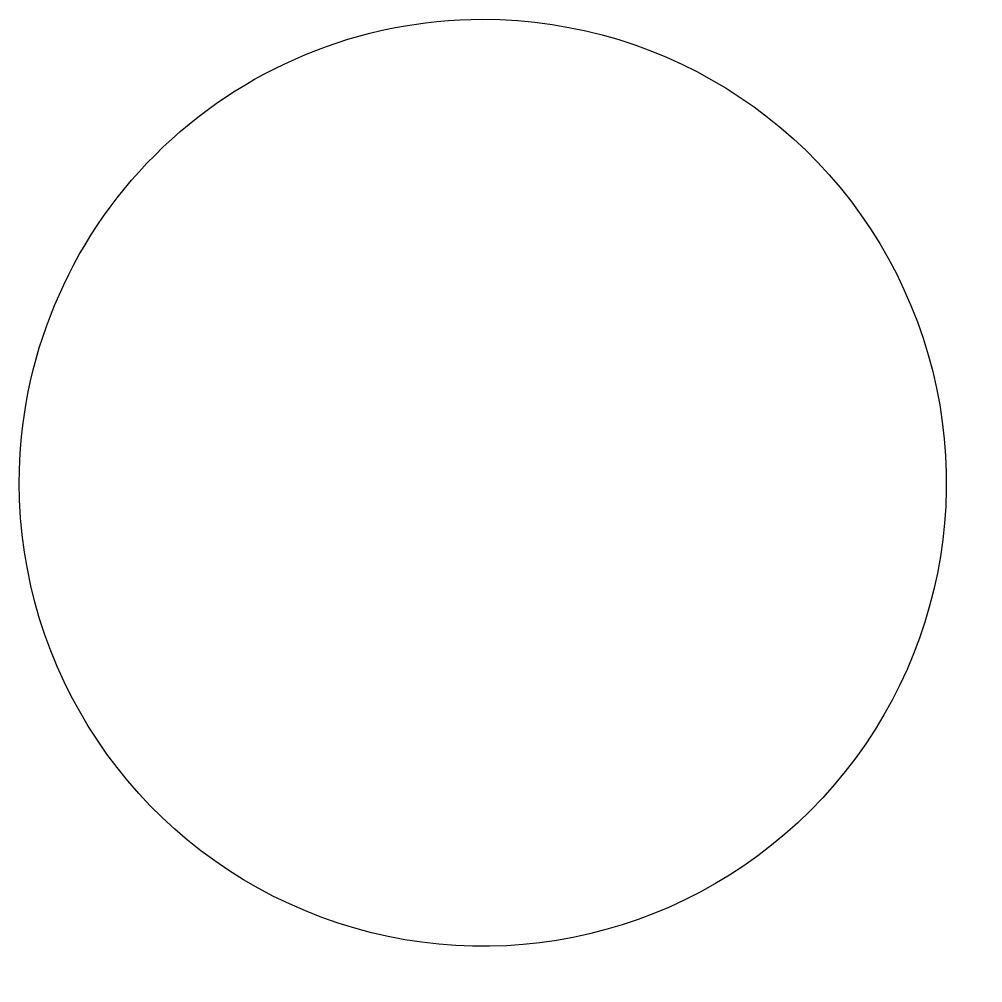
# Model space of a CAD drawing. Extents: x 62 to 65.12, y 39.02 to 42.14.
import ezdxf

# ---------------------------------------------------------------- set-up
doc = ezdxf.new("R2010")
doc.units = 0
doc.layers.add('fiducial_1', color=7, linetype='CONTINUOUS')

msp = doc.modelspace()

# ---------------------------------------------------------------- linework, layer by layer
at = {"layer": 'fiducial_1', "color": 7}
msp.add_lwpolyline([(63.500001, 42.140005)], close=True, dxfattribs=at)
for points in [[(62.439341, 41.700665), (62.720646, 41.98197), (63.102177, 42.140005), (63.500001, 42.140005)], [(63.500001, 42.140005), (64.106695, 42.140005), (64.653649, 41.774542), (64.885821, 41.21403)], [(62.000001, 40.640005), (62.000001, 41.03783), (62.158037, 41.419361), (62.439341, 41.700665)], [(64.885821, 41.21403), (65.117992, 40.653518), (64.989659, 40.008342), (64.560662, 39.579345)], [(62.925976, 39.254186), (62.365465, 39.486357), (62.000001, 40.033312), (62.000001, 40.640005)], [(64.560662, 39.579345), (64.131665, 39.150348), (63.486488, 39.022014), (62.925976, 39.254186)]]:
    msp.add_open_spline(points, degree=3, dxfattribs=at)

doc.saveas('drawing.dxf')
